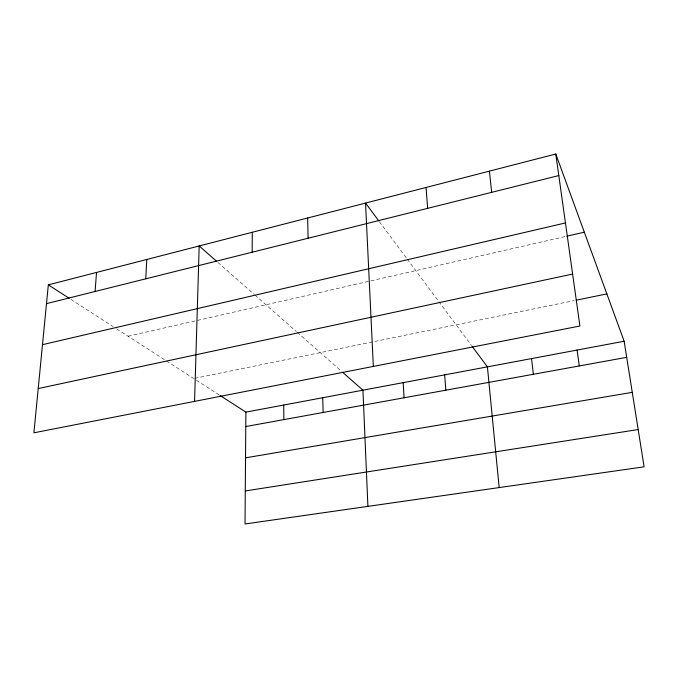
<?xml version="1.0" encoding="UTF-8"?>
<svg xmlns="http://www.w3.org/2000/svg" width="678" height="678" viewBox="0 0 678 678"><rect width="100%" height="100%" fill="white"/><g stroke="black" fill="none" stroke-linecap="round" stroke-linejoin="round"><path stroke-width="0.51" stroke-dasharray="3.39 2.54" d="M128.057 336.22L565.859 236.402M194.772 378.332L574.198 300.6M70.919 299.422L113.15 326.618M116.658 328.881L165.525 360.357M166.398 360.925L193.755 378.536M196.391 380.239L219.172 394.918M217.867 262.42L254.157 294.379M254.945 295.074L296.447 331.627M297.235 332.322L341.763 371.536M379.383 221.681L406.597 258.267M407.215 259.089L438.234 300.778M438.835 301.591L471.549 345.568"/><path stroke-width="1.02" d="M252.165 252.224L252.267 232.283M220.045 395.477L245.885 412.122L245.021 523.975L644.1 466.82L624.15 341.246L555.782 154.025L48.324 284.862L33.9 432.81L579.91 326.016L555.782 154.025M194.561 401.384L199.188 245.97L216.316 261.047M145.745 278.827L146.779 259.479M95.081 291.489L96.539 272.437M46.494 303.634L558.808 175.568M42.494 344.67L565.452 222.943M566.884 236.173L584.326 232.19M38.214 388.562L572.613 274.048M576.232 300.176L606.861 293.905M245.885 412.122L624.15 341.246M245.775 426.538L626.709 357.331M245.538 457.828L632.269 392.342M245.283 490.94L638.176 429.547M48.324 284.862L69.181 298.295M342.551 372.23L362.942 390.189L367.908 506.373M378.748 220.833L365.535 203.078L373.332 366.417M472.168 346.39L487.406 366.866L499.169 487.575M577.097 350.068L579.283 365.951M531.535 358.603L533.374 374.29M489.406 171.144L491.686 192.349M444.641 374.883L445.836 390.189M426.055 187.475L427.657 208.358M403.173 382.655L404.08 397.783M322.736 397.723L323.109 412.487M307.668 218.002L308.083 238.249M283.743 405.029L283.862 419.623"/></g></svg>
